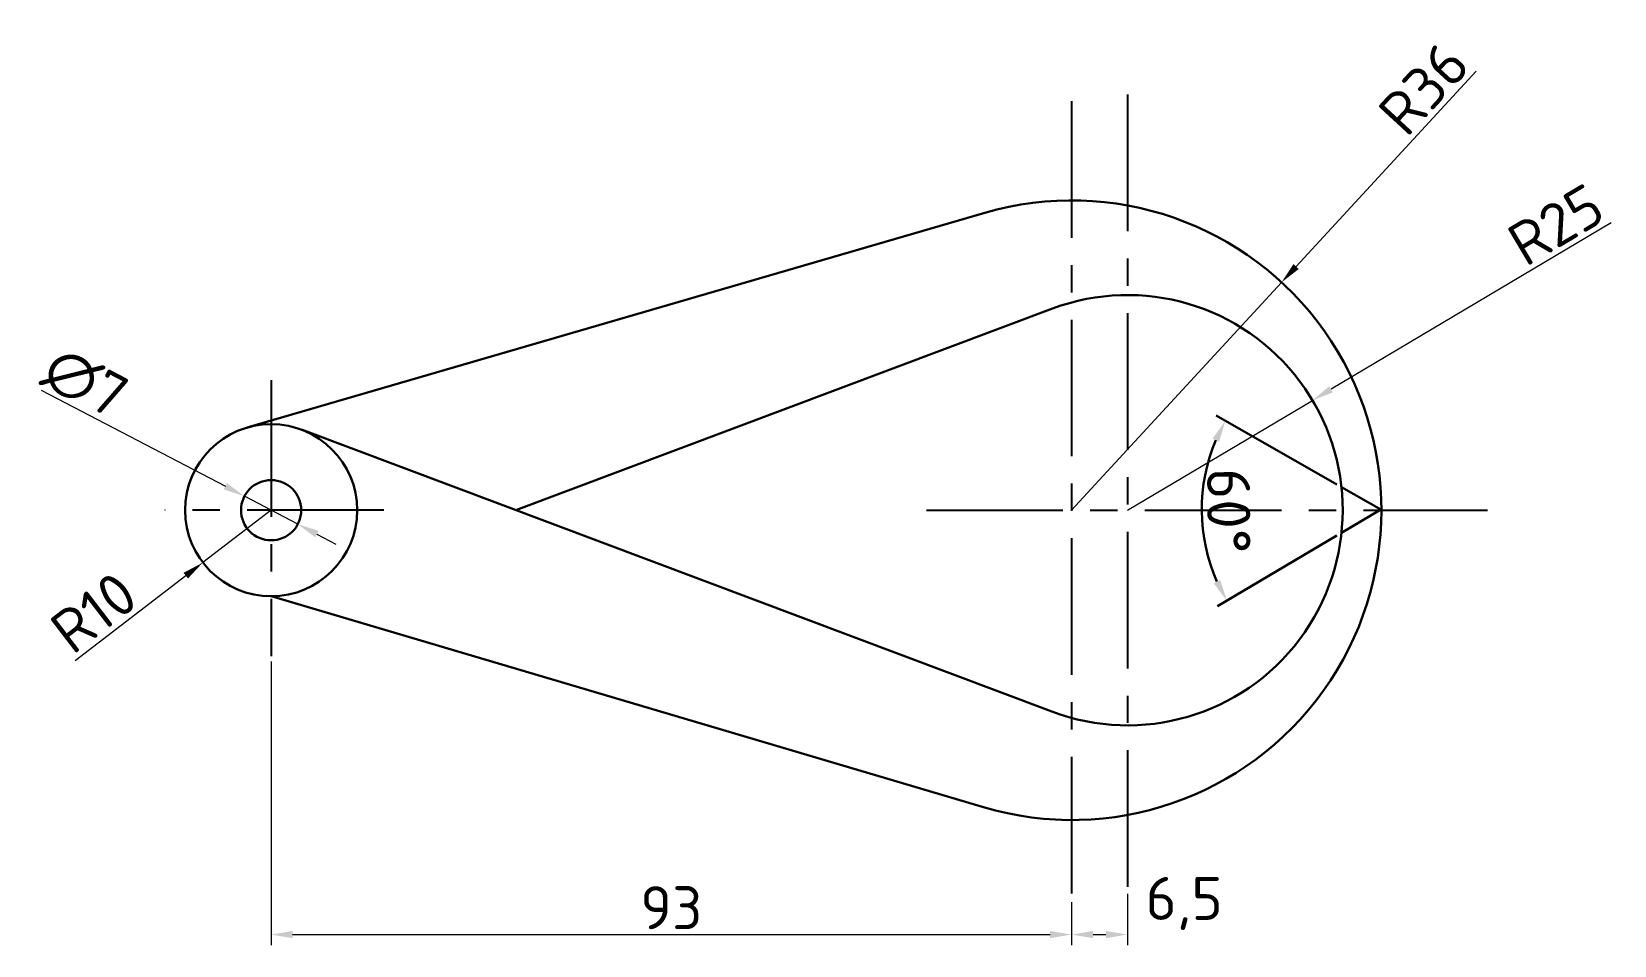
# Model space of a CAD drawing. Header units: millimetres. Extents: x 1974 to 2158, y 1215 to 1321.
import ezdxf

# ---------------------------------------------------------------- set-up
doc = ezdxf.new("R2010")
doc.units = ezdxf.units.MM
doc.linetypes.add('CENTRO', pattern=[50.8, 31.75, -6.35, 6.35, -6.35])
doc.layers.add('Acotacion', color=1, linetype='Continuous', lineweight=5)
doc.layers.add('lineavisib', color=7, linetype='Continuous', lineweight=30)
doc.layers.add('Lineas de eje', color=3, linetype='CENTRO')
doc.styles.add('Estilo2', font='ISOCPEUR Regular.ttf')
doc.dimstyles.new('Medios 1-1', dxfattribs={"dimtxt": 5, "dimasz": 2.5, "dimexe": 1.25, "dimexo": 0.625, "dimtad": 1, "dimzin": 9, "dimtxsty": 'Estilo2', "dimcen": 2.5, "dimclrd": 256, "dimclre": 256, "dimclrt": 4, "dimadec": 0, "dimazin": 2, "dimtfac": 1, "dimtmove": 0, "dimatfit": 3, "dimfxl": 1, "dimlwd": -1, "dimlwe": -1, "dimarcsym": 1})

# ---------------------------------------------------------------- blocks, each defined once
blk = doc.blocks.new('*D10')
at = {"layer": 'Defpoints', "color": 0, "transparency": 16777216}
for p in [(2110.44, 1269.16), (2126.36, 1268.31), (2130.94, 1265.69), (2130.94, 1265.69), (2126.37, 1262.98)]:
    blk.add_point(p, dxfattribs=at)
at = {"layer": 'lineavisib', "transparency": 16777216}
for p, q in [((2125.82, 1268.62), (2111.8, 1276.62)), ((2125.83, 1262.66), (2111.97, 1254.46))]:
    blk.add_line(p, q, dxfattribs=at)
blk.add_arc((2130.94, 1265.69), 20.8, 157.1651, 203.7485, dxfattribs=at)
for points in [[(2111.4, 1273.95), (2112.15, 1273.58), (2112.88, 1276)], [(2112.28, 1257.51), (2111.53, 1257.13), (2113.05, 1255.09)]]:
    blk.add_solid(points, dxfattribs=at)
at = {"layer": 'lineavisib', "color": 4, "transparency": 16777216, "insert": (2113.27, 1265.55), "char_height": 5, "attachment_point": 5, "rotation": 270.4568, "style": 'Estilo2'}
blk.add_mtext('60°', dxfattribs=at)
blk = doc.blocks.new('*D11')
at = {"layer": 'Acotacion', "transparency": 16777216}
for p, q in [((2002, 1265.62), (1994.07, 1259.53)), ((1979.23, 1248.14), (1992.09, 1258.01))]:
    blk.add_line(p, q, dxfattribs=at)
blk.add_solid([(1991.83, 1258.34), (1992.34, 1257.68), (1994.07, 1259.53)], dxfattribs=at)
at = {"layer": 'Defpoints', "color": 0, "transparency": 16777216}
for p in [(2002, 1265.62), (1994.07, 1259.53)]:
    blk.add_point(p, dxfattribs=at)
at = {"layer": 'Acotacion', "color": 4, "transparency": 16777216, "insert": (1981.4, 1253.74), "char_height": 5, "attachment_point": 5, "rotation": 37.4971, "style": 'Estilo2'}
blk.add_mtext('R10', dxfattribs=at)
blk = doc.blocks.new('*D12')
at = {"layer": 'Acotacion', "transparency": 16777216}
for p, q in [((1975.3, 1279.57), (1996.69, 1268.4)), ((2005.11, 1263.99), (1998.9, 1267.24)), ((2007.32, 1262.84), (2009.54, 1261.68))]:
    blk.add_line(p, q, dxfattribs=at)
for points in [[(1996.88, 1268.76), (1996.49, 1268.03), (1998.9, 1267.24)], [(2007.52, 1263.21), (2007.13, 1262.47), (2005.11, 1263.99)]]:
    blk.add_solid(points, dxfattribs=at)
at = {"layer": 'Defpoints', "color": 0, "transparency": 16777216}
for p in [(1998.9, 1267.24), (2005.11, 1263.99)]:
    blk.add_point(p, dxfattribs=at)
at = {"layer": 'Acotacion', "color": 4, "transparency": 16777216, "insert": (1980.4, 1280.43), "char_height": 5, "attachment_point": 5, "rotation": 332.4061, "style": 'Estilo2'}
blk.add_mtext('∅7', dxfattribs=at)
blk = doc.blocks.new('*D13')
at = {"layer": 'Acotacion', "transparency": 16777216}
for p, q in [((2002, 1248.04), (2002, 1215.06)), ((2095, 1220.07), (2095, 1215.06)), ((2004.5, 1216.31), (2092.5, 1216.31))]:
    blk.add_line(p, q, dxfattribs=at)
for points in [[(2004.5, 1216.72), (2004.5, 1215.89), (2002, 1216.31)], [(2092.5, 1216.72), (2092.5, 1215.89), (2095, 1216.31)]]:
    blk.add_solid(points, dxfattribs=at)
at = {"layer": 'Defpoints', "color": 0, "transparency": 16777216}
for p in [(2002, 1248.66), (2095, 1220.69), (2095, 1216.31)]:
    blk.add_point(p, dxfattribs=at)
at = {"layer": 'Acotacion', "color": 4, "transparency": 16777216, "insert": (2048.5, 1219.43), "char_height": 5, "attachment_point": 5, "style": 'Estilo2'}
blk.add_mtext('93', dxfattribs=at)
blk = doc.blocks.new('*D14')
at = {"layer": 'Acotacion', "transparency": 16777216}
for p, q in [((2101.5, 1221.06), (2101.5, 1215.06)), ((2095, 1220.07), (2095, 1215.06)), ((2097.5, 1216.31), (2099, 1216.31))]:
    blk.add_line(p, q, dxfattribs=at)
for points in [[(2097.5, 1216.72), (2097.5, 1215.89), (2095, 1216.31)], [(2099, 1216.72), (2099, 1215.89), (2101.5, 1216.31)]]:
    blk.add_solid(points, dxfattribs=at)
at = {"layer": 'Defpoints', "color": 0, "transparency": 16777216}
for p in [(2101.5, 1221.69), (2095, 1220.69), (2101.5, 1216.31)]:
    blk.add_point(p, dxfattribs=at)
at = {"layer": 'Acotacion', "color": 4, "transparency": 16777216, "insert": (2108.09, 1219.93), "char_height": 5, "attachment_point": 5, "style": 'Estilo2'}
blk.add_mtext('6,5', dxfattribs=at)
blk = doc.blocks.new('*D8')
at = {"layer": 'Acotacion', "transparency": 16777216}
for p, q in [((2157.71, 1298.99), (2125.15, 1279.66)), ((2101.5, 1265.62), (2123, 1278.38))]:
    blk.add_line(p, q, dxfattribs=at)
blk.add_solid([(2124.94, 1280.01), (2125.36, 1279.3), (2123, 1278.38)], dxfattribs=at)
at = {"layer": 'Defpoints', "color": 0, "transparency": 16777216}
for p in [(2123, 1278.38), (2101.5, 1265.62)]:
    blk.add_point(p, dxfattribs=at)
at = {"layer": 'Acotacion', "color": 4, "transparency": 16777216, "insert": (2151.28, 1298.8), "char_height": 5, "attachment_point": 5, "rotation": 30.6984, "style": 'Estilo2'}
blk.add_mtext('R25', dxfattribs=at)
blk = doc.blocks.new('*D9')
at = {"layer": 'Acotacion', "transparency": 16777216}
for p, q in [((2142.03, 1316.64), (2121.1, 1293.93)), ((2095, 1265.62), (2119.4, 1292.09))]:
    blk.add_line(p, q, dxfattribs=at)
blk.add_solid([(2120.79, 1294.21), (2121.4, 1293.64), (2119.4, 1292.09)], dxfattribs=at)
at = {"layer": 'Defpoints', "color": 0, "transparency": 16777216}
for p in [(2119.4, 1292.09), (2095, 1265.62)]:
    blk.add_point(p, dxfattribs=at)
at = {"layer": 'Acotacion', "color": 4, "transparency": 16777216, "insert": (2135.92, 1314.62), "char_height": 5, "attachment_point": 5, "rotation": 47.3339, "style": 'Estilo2'}
blk.add_mtext('R36', dxfattribs=at)

msp = doc.modelspace()

# ---------------------------------------------------------------- linework, layer by layer
at = {"layer": 'Lineas de eje', "ltscale": 0.5}
for p, q in [((2095.005, 1313.151), (2095.005, 1220.693)), ((2101.505, 1313.916), (2101.505, 1221.689)), ((2002.005, 1280.708), (2002.005, 1248.662)), ((2002.005, 1280.708), (2002.005, 1248.662)), ((2015.098, 1265.616), (1989.666, 1265.616)), ((2078.134, 1265.616), (2143.317, 1265.616))]:
    msp.add_line(p, q, dxfattribs=at)
at = {"layer": 'lineavisib'}
for p, q in [((1999.209, 1275.217), (2084.94, 1300.18)), ((2030.433, 1265.616), (2092.785, 1289.046)), ((2005.523, 1274.977), (2092.711, 1242.214)), ((2130.942, 1265.692), (2126.36, 1268.308)), ((2126.366, 1262.981), (2130.942, 1265.692))]:
    msp.add_line(p, q, dxfattribs=at)
msp.add_lwpolyline([(2002.005, 1255.616), (2084.781, 1231.098)], dxfattribs=at)
for radius in [10, 3.5]:
    msp.add_circle((2002.005, 1265.616), radius, dxfattribs=at)
for centre, radius, start, end in [((2095.005, 1265.616), 36, 253.50108, 106.23454), ((2101.505, 1265.616), 25, 249.40507, 110.41366)]:
    msp.add_arc(centre, radius, start, end, dxfattribs=at)

# ---------------------------------------------------------------- dimensions: what is measured, and where the dimension line sits
at = {"layer": 'Acotacion'}
for center, mpoint, picture, middle in [((2095.005, 1265.616), (2119.403, 1292.087), '*D9', (2138.218, 1312.501)), ((2101.505, 1265.616), (2123.002, 1278.379), '*D8', (2152.873, 1296.114)), ((2002.005, 1265.616), (1994.071, 1259.529), '*D11', (1983.3, 1251.265))]:
    dim = msp.add_radius_dim(center=center, mpoint=mpoint, dimstyle='Medios 1-1', dxfattribs=at)
    dim.commit()
    dim.dimension.update_dxf_attribs({"geometry": picture, "text_midpoint": middle, "dimtype": 164})
dim = msp.add_diameter_dim_2p(p1=(2005.107, 1263.995), p2=(1998.903, 1267.237), dimstyle='Medios 1-1', dxfattribs=at)
dim.commit()
dim.dimension.update_dxf_attribs({"geometry": '*D12', "text_midpoint": (1978.953, 1277.664), "dimtype": 163})
dim = msp.add_linear_dim(base=(2095.005, 1216.306), p1=(2002.005, 1248.662), p2=(2095.005, 1220.693), dimstyle='Medios 1-1', dxfattribs=at)
dim.commit()
dim.dimension.update_dxf_attribs({"geometry": '*D13', "text_midpoint": (2048.505, 1216.306), "dimtype": 160})
dim = msp.add_linear_dim(base=(2101.505, 1216.306), p1=(2095.005, 1220.693), p2=(2101.505, 1221.689), dimstyle='Medios 1-1', override={"dimdle": 3, "dimtmove": 1}, dxfattribs=at)
dim.commit()
dim.dimension.update_dxf_attribs({"geometry": '*D14', "text_midpoint": (2108.088, 1216.306), "dimtype": 160})
at = {"layer": 'lineavisib'}
dim = msp.add_angular_dim_2l(base=(2110.435, 1269.162), line1=((2126.366, 1262.981), (2130.942, 1265.692)), line2=((2130.942, 1265.692), (2126.36, 1268.308)), dimstyle='Medios 1-1', dxfattribs=at)
dim.commit()
dim.dimension.update_dxf_attribs({"geometry": '*D10', "text_midpoint": (2113.269, 1265.551)})

doc.saveas('drawing.dxf')
